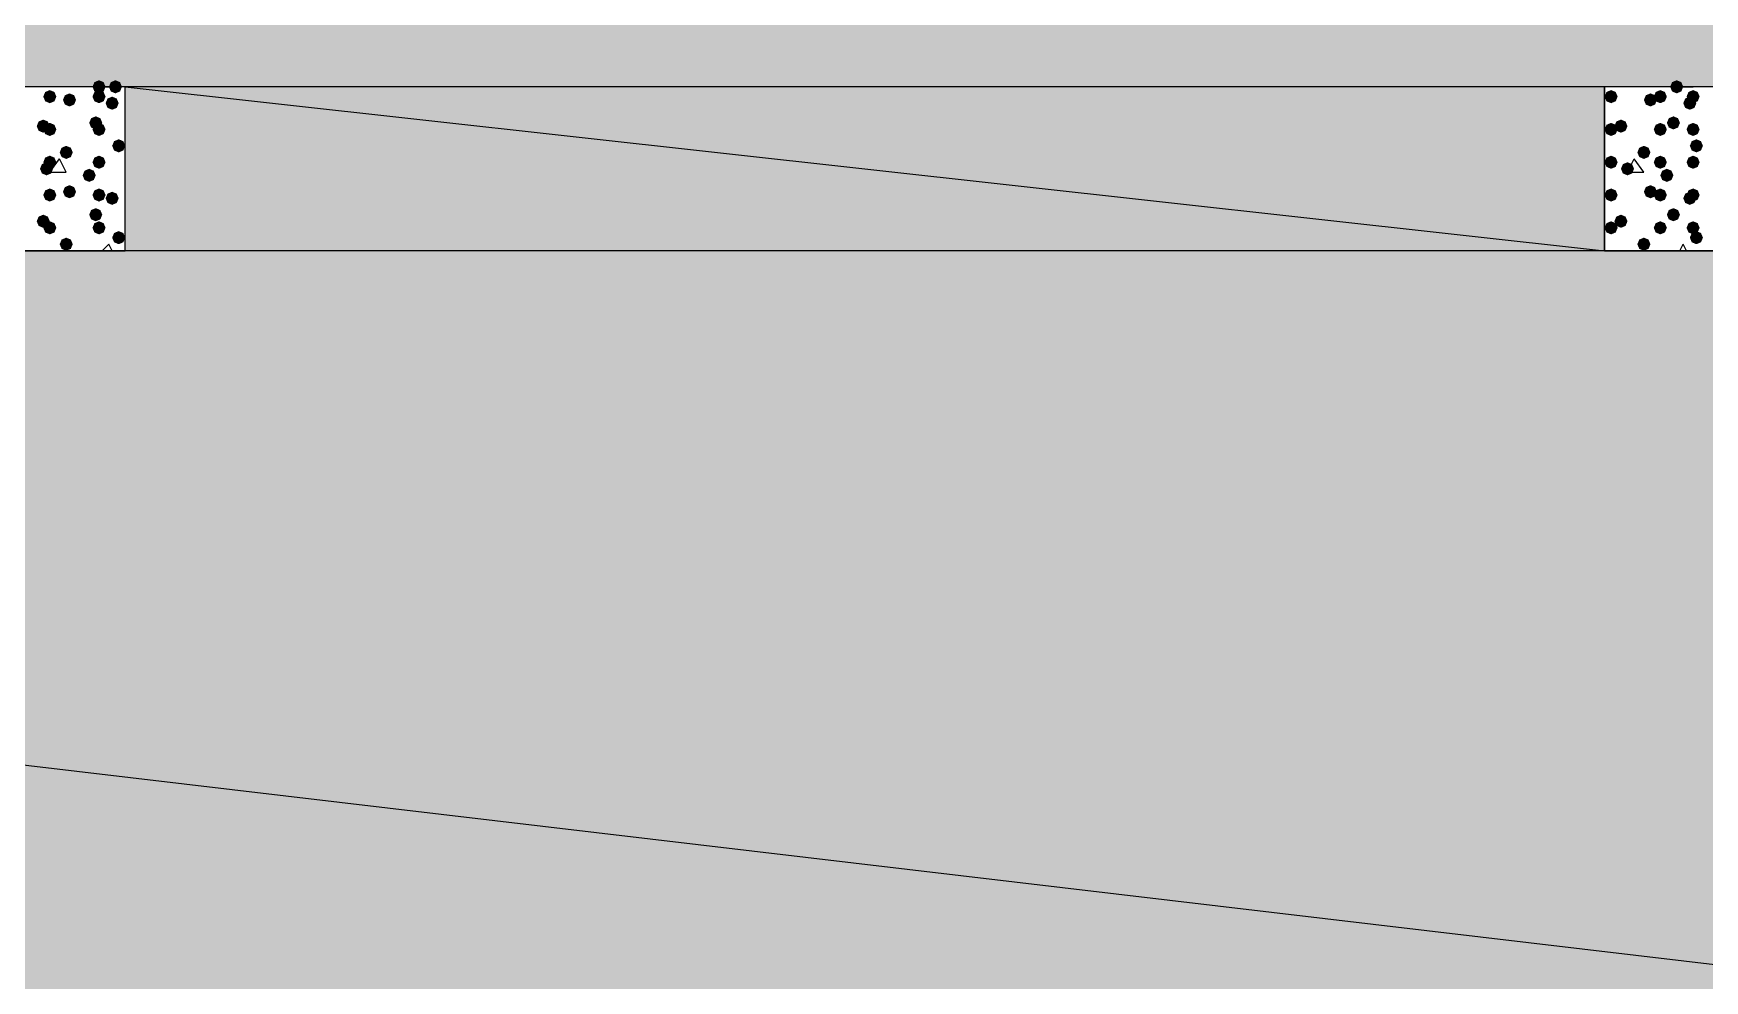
# Model space of a CAD drawing. Header units: millimetres. Extents: x 0 to 420, y 0 to 297.
# Drawn here: x 89.87 to 111.44, y 193.44 to 205.67 of the extents above; entities that cross this region are included whole.
import ezdxf

# ---------------------------------------------------------------- set-up
doc = ezdxf.new("R2010")
doc.units = ezdxf.units.MM
doc.layers.get('0').update_dxf_attribs({"linetype": 'CONTINUOUS'})

msp = doc.modelspace()

# ---------------------------------------------------------------- hatches: boundary and pattern name
at = {"true_color": 0x000008}
h = msp.add_hatch(color=0, dxfattribs=at)
h.paths.add_polyline_path([(379.603, 224.070333), (33.528, 224.070333), (379.603, 204.978)], flags=0)
h.paths.add_polyline_path([(33.528, 224.070333), (379.603, 204.978), (33.528, 204.978)], flags=0)
at = {"true_color": 0x000007}
for points in [[(90.17, 204.851), (90.145129, 204.791204), (90.085333, 204.766333), (90.025538, 204.791204), (90.000667, 204.851), (90.025537, 204.910796), (90.085333, 204.935667), (90.145129, 204.910796)], [(90.805, 204.978), (90.780129, 204.918204), (90.720333, 204.893333), (90.660538, 204.918204), (90.635667, 204.978), (90.660537, 205.037796), (90.720333, 205.062667), (90.780129, 205.037796)], [(90.805, 204.851), (90.780129, 204.791204), (90.720333, 204.766333), (90.660538, 204.791204), (90.635667, 204.851), (90.660537, 204.910796), (90.720333, 204.935667), (90.780129, 204.910796)], [(91.016667, 204.978), (90.991796, 204.918204), (90.932, 204.893333), (90.872204, 204.918204), (90.847333, 204.978), (90.872204, 205.037796), (90.932, 205.062667), (90.991796, 205.037796)], [(110.320667, 204.851), (110.295796, 204.791204), (110.236, 204.766333), (110.176204, 204.791204), (110.151333, 204.851), (110.176204, 204.910796), (110.236, 204.935667), (110.295796, 204.910796)], [(110.955667, 204.851), (110.930796, 204.791204), (110.871, 204.766333), (110.811204, 204.791204), (110.786333, 204.851), (110.811204, 204.910796), (110.871, 204.935667), (110.930796, 204.910796)], [(111.167333, 204.978), (111.142463, 204.918204), (111.082667, 204.893333), (111.022871, 204.918204), (110.998, 204.978), (111.022871, 205.037796), (111.082667, 205.062667), (111.142462, 205.037796)], [(111.379, 204.851), (111.354129, 204.791204), (111.294333, 204.766333), (111.234538, 204.791204), (111.209667, 204.851), (111.234537, 204.910796), (111.294333, 204.935667), (111.354129, 204.910796)], [(90.424, 204.808667), (90.399129, 204.748871), (90.339333, 204.724), (90.279538, 204.748871), (90.254667, 204.808667), (90.279537, 204.868462), (90.339333, 204.893333), (90.399129, 204.868463)], [(90.974333, 204.766333), (90.949462, 204.706537), (90.889667, 204.681667), (90.829871, 204.706537), (90.805, 204.766333), (90.829871, 204.826129), (90.889667, 204.851), (90.949462, 204.826129)], [(110.828667, 204.808667), (110.803796, 204.748871), (110.744, 204.724), (110.684204, 204.748871), (110.659333, 204.808667), (110.684204, 204.868462), (110.744, 204.893333), (110.803796, 204.868463)], [(111.336667, 204.766333), (111.311796, 204.706537), (111.252, 204.681667), (111.192204, 204.706537), (111.167333, 204.766333), (111.192204, 204.826129), (111.252, 204.851), (111.311796, 204.826129)], [(90.085333, 204.47), (90.060463, 204.410204), (90.000667, 204.385333), (89.940871, 204.410204), (89.916, 204.47), (89.940871, 204.529796), (90.000667, 204.554667), (90.060462, 204.529796)], [(90.17, 204.427667), (90.145129, 204.367871), (90.085333, 204.343), (90.025538, 204.367871), (90.000667, 204.427667), (90.025537, 204.487462), (90.085333, 204.512333), (90.145129, 204.487463)], [(90.762667, 204.512333), (90.737796, 204.452537), (90.678, 204.427667), (90.618204, 204.452537), (90.593333, 204.512333), (90.618204, 204.572129), (90.678, 204.597), (90.737796, 204.572129)], [(90.805, 204.427667), (90.780129, 204.367871), (90.720333, 204.343), (90.660538, 204.367871), (90.635667, 204.427667), (90.660537, 204.487462), (90.720333, 204.512333), (90.780129, 204.487463)], [(110.320667, 204.427667), (110.295796, 204.367871), (110.236, 204.343), (110.176204, 204.367871), (110.151333, 204.427667), (110.176204, 204.487462), (110.236, 204.512333), (110.295796, 204.487463)], [(110.447667, 204.47), (110.422796, 204.410204), (110.363, 204.385333), (110.303204, 204.410204), (110.278333, 204.47), (110.303204, 204.529796), (110.363, 204.554667), (110.422796, 204.529796)], [(110.955667, 204.427667), (110.930796, 204.367871), (110.871, 204.343), (110.811204, 204.367871), (110.786333, 204.427667), (110.811204, 204.487462), (110.871, 204.512333), (110.930796, 204.487463)], [(111.125, 204.512333), (111.100129, 204.452537), (111.040333, 204.427667), (110.980538, 204.452537), (110.955667, 204.512333), (110.980537, 204.572129), (111.040333, 204.597), (111.100129, 204.572129)], [(111.379, 204.427667), (111.354129, 204.367871), (111.294333, 204.343), (111.234538, 204.367871), (111.209667, 204.427667), (111.234537, 204.487462), (111.294333, 204.512333), (111.354129, 204.487463)], [(91.059, 204.216), (91.034129, 204.156204), (90.974333, 204.131333), (90.914538, 204.156204), (90.889667, 204.216), (90.914537, 204.275796), (90.974333, 204.300667), (91.034129, 204.275796)], [(111.421333, 204.216), (111.396463, 204.156204), (111.336667, 204.131333), (111.276871, 204.156204), (111.252, 204.216), (111.276871, 204.275796), (111.336667, 204.300667), (111.396462, 204.275796)], [(90.17, 204.004333), (90.145129, 203.944537), (90.085333, 203.919667), (90.025538, 203.944537), (90.000667, 204.004333), (90.025537, 204.064129), (90.085333, 204.089), (90.145129, 204.064129)], [(90.381667, 204.131333), (90.356796, 204.071537), (90.297, 204.046667), (90.237204, 204.071537), (90.212333, 204.131333), (90.237204, 204.191129), (90.297, 204.216), (90.356796, 204.191129)], [(90.805, 204.004333), (90.780129, 203.944537), (90.720333, 203.919667), (90.660538, 203.944537), (90.635667, 204.004333), (90.660537, 204.064129), (90.720333, 204.089), (90.780129, 204.064129)], [(110.320667, 204.004333), (110.295796, 203.944537), (110.236, 203.919667), (110.176204, 203.944537), (110.151333, 204.004333), (110.176204, 204.064129), (110.236, 204.089), (110.295796, 204.064129)], [(110.744, 204.131333), (110.719129, 204.071537), (110.659333, 204.046667), (110.599538, 204.071537), (110.574667, 204.131333), (110.599537, 204.191129), (110.659333, 204.216), (110.719129, 204.191129)], [(110.955667, 204.004333), (110.930796, 203.944537), (110.871, 203.919667), (110.811204, 203.944537), (110.786333, 204.004333), (110.811204, 204.064129), (110.871, 204.089), (110.930796, 204.064129)], [(111.379, 204.004333), (111.354129, 203.944537), (111.294333, 203.919667), (111.234538, 203.944537), (111.209667, 204.004333), (111.234537, 204.064129), (111.294333, 204.089), (111.354129, 204.064129)], [(90.127667, 203.919667), (90.102796, 203.859871), (90.043, 203.835), (89.983204, 203.859871), (89.958333, 203.919667), (89.983204, 203.979462), (90.043, 204.004333), (90.102796, 203.979463)], [(90.678, 203.835), (90.653129, 203.775204), (90.593333, 203.750333), (90.533537, 203.775204), (90.508667, 203.835), (90.533537, 203.894796), (90.593333, 203.919667), (90.653129, 203.894796)], [(110.532333, 203.919667), (110.507463, 203.859871), (110.447667, 203.835), (110.387871, 203.859871), (110.363, 203.919667), (110.387871, 203.979462), (110.447667, 204.004333), (110.507462, 203.979463)], [(111.040333, 203.835), (111.015463, 203.775204), (110.955667, 203.750333), (110.895871, 203.775204), (110.871, 203.835), (110.895871, 203.894796), (110.955667, 203.919667), (111.015462, 203.894796)], [(90.17, 203.581), (90.145129, 203.521204), (90.085333, 203.496333), (90.025538, 203.521204), (90.000667, 203.581), (90.025537, 203.640796), (90.085333, 203.665667), (90.145129, 203.640796)], [(90.424, 203.623333), (90.399129, 203.563538), (90.339333, 203.538667), (90.279538, 203.563538), (90.254667, 203.623333), (90.279537, 203.683129), (90.339333, 203.708), (90.399129, 203.683129)], [(90.805, 203.581), (90.780129, 203.521204), (90.720333, 203.496333), (90.660538, 203.521204), (90.635667, 203.581), (90.660537, 203.640796), (90.720333, 203.665667), (90.780129, 203.640796)], [(90.974333, 203.538667), (90.949462, 203.478871), (90.889667, 203.454), (90.829871, 203.478871), (90.805, 203.538667), (90.829871, 203.598462), (90.889667, 203.623333), (90.949462, 203.598463)], [(110.320667, 203.581), (110.295796, 203.521204), (110.236, 203.496333), (110.176204, 203.521204), (110.151333, 203.581), (110.176204, 203.640796), (110.236, 203.665667), (110.295796, 203.640796)], [(110.828667, 203.623333), (110.803796, 203.563538), (110.744, 203.538667), (110.684204, 203.563538), (110.659333, 203.623333), (110.684204, 203.683129), (110.744, 203.708), (110.803796, 203.683129)], [(110.955667, 203.581), (110.930796, 203.521204), (110.871, 203.496333), (110.811204, 203.521204), (110.786333, 203.581), (110.811204, 203.640796), (110.871, 203.665667), (110.930796, 203.640796)], [(111.336667, 203.538667), (111.311796, 203.478871), (111.252, 203.454), (111.192204, 203.478871), (111.167333, 203.538667), (111.192204, 203.598462), (111.252, 203.623333), (111.311796, 203.598463)], [(111.379, 203.581), (111.354129, 203.521204), (111.294333, 203.496333), (111.234538, 203.521204), (111.209667, 203.581), (111.234537, 203.640796), (111.294333, 203.665667), (111.354129, 203.640796)], [(90.762667, 203.327), (90.737796, 203.267204), (90.678, 203.242333), (90.618204, 203.267204), (90.593333, 203.327), (90.618204, 203.386796), (90.678, 203.411667), (90.737796, 203.386796)], [(111.125, 203.327), (111.100129, 203.267204), (111.040333, 203.242333), (110.980538, 203.267204), (110.955667, 203.327), (110.980537, 203.386796), (111.040333, 203.411667), (111.100129, 203.386796)], [(90.085333, 203.242333), (90.060463, 203.182537), (90.000667, 203.157667), (89.940871, 203.182537), (89.916, 203.242333), (89.940871, 203.302129), (90.000667, 203.327), (90.060462, 203.302129)], [(90.17, 203.157667), (90.145129, 203.097871), (90.085333, 203.073), (90.025538, 203.097871), (90.000667, 203.157667), (90.025537, 203.217462), (90.085333, 203.242333), (90.145129, 203.217463)], [(90.805, 203.157667), (90.780129, 203.097871), (90.720333, 203.073), (90.660538, 203.097871), (90.635667, 203.157667), (90.660537, 203.217462), (90.720333, 203.242333), (90.780129, 203.217463)], [(110.320667, 203.157667), (110.295796, 203.097871), (110.236, 203.073), (110.176204, 203.097871), (110.151333, 203.157667), (110.176204, 203.217462), (110.236, 203.242333), (110.295796, 203.217463)], [(110.447667, 203.242333), (110.422796, 203.182537), (110.363, 203.157667), (110.303204, 203.182537), (110.278333, 203.242333), (110.303204, 203.302129), (110.363, 203.327), (110.422796, 203.302129)], [(110.955667, 203.157667), (110.930796, 203.097871), (110.871, 203.073), (110.811204, 203.097871), (110.786333, 203.157667), (110.811204, 203.217462), (110.871, 203.242333), (110.930796, 203.217463)], [(111.379, 203.157667), (111.354129, 203.097871), (111.294333, 203.073), (111.234538, 203.097871), (111.209667, 203.157667), (111.234537, 203.217462), (111.294333, 203.242333), (111.354129, 203.217463)], [(90.381667, 202.946), (90.356796, 202.886204), (90.297, 202.861333), (90.237204, 202.886204), (90.212333, 202.946), (90.237204, 203.005796), (90.297, 203.030667), (90.356796, 203.005796)], [(91.059, 203.030667), (91.034129, 202.970871), (90.974333, 202.946), (90.914538, 202.970871), (90.889667, 203.030667), (90.914537, 203.090462), (90.974333, 203.115333), (91.034129, 203.090463)], [(110.744, 202.946), (110.719129, 202.886204), (110.659333, 202.861333), (110.599538, 202.886204), (110.574667, 202.946), (110.599537, 203.005796), (110.659333, 203.030667), (110.719129, 203.005796)], [(111.421333, 203.030667), (111.396463, 202.970871), (111.336667, 202.946), (111.276871, 202.970871), (111.252, 203.030667), (111.276871, 203.090462), (111.336667, 203.115333), (111.396462, 203.090463)]]:
    msp.add_hatch(color=0, dxfattribs=at).paths.add_polyline_path(points, flags=0)
at = {"true_color": 0x000008}
h = msp.add_hatch(color=0, dxfattribs=at)
h.paths.add_polyline_path([(110.151333, 204.978), (91.059, 204.978), (110.151333, 202.861333)], flags=0)
h.paths.add_polyline_path([(91.059, 204.978), (110.151333, 202.861333), (91.059, 202.861333)], flags=0)
h = msp.add_hatch(color=0, dxfattribs=at)
h.paths.add_polyline_path([(194.902667, 202.861333), (33.528, 202.861333), (194.902667, 183.811333)], flags=0)
h.paths.add_polyline_path([(33.528, 202.861333), (194.902667, 183.811333), (33.528, 183.811333)], flags=0)

# ---------------------------------------------------------------- linework, layer by layer
at = {"color": 0, "true_color": 0x000008}
for points in [[(33.528, 224.070333), (379.603, 204.978), (33.528, 204.978)], [(110.151333, 204.978), (91.059, 204.978), (110.151333, 202.861333)], [(91.059, 204.978), (110.151333, 202.861333), (91.059, 202.861333)], [(194.902667, 202.861333), (33.528, 202.861333), (194.902667, 183.811333)], [(33.528, 202.861333), (194.902667, 183.811333), (33.528, 183.811333)]]:
    msp.add_lwpolyline(points, close=True, dxfattribs=at)
at = {"color": 0, "true_color": 0x000007}
for points in [[(88.942333, 204.978), (88.942333, 202.861333), (91.059, 202.861333), (91.059, 204.978)], [(110.151333, 204.978), (110.151333, 202.861333), (112.268, 202.861333), (112.268, 204.978)]]:
    msp.add_lwpolyline(points, close=True, dxfattribs=at)
for points in [[(90.720333, 204.978), (90.932, 204.978)], [(111.082667, 204.978), (111.294333, 204.978)], [(111.294333, 204.978), (111.252, 204.978)], [(90.085333, 203.877333), (90.212333, 204.046667)], [(90.297, 203.877333), (90.212333, 204.046667)], [(110.447667, 203.877333), (110.532333, 204.046667)], [(110.659333, 203.877333), (110.532333, 204.046667)], [(90.085333, 203.877333), (90.297, 203.877333)], [(110.447667, 203.877333), (110.659333, 203.877333)], [(90.762667, 202.861333), (90.847333, 202.946)], [(90.889667, 202.861333), (90.847333, 202.946)], [(111.125, 202.861333), (111.167333, 202.946)], [(111.209667, 202.861333), (111.167333, 202.946)]]:
    msp.add_lwpolyline(points, dxfattribs=at)

doc.saveas('drawing.dxf')
